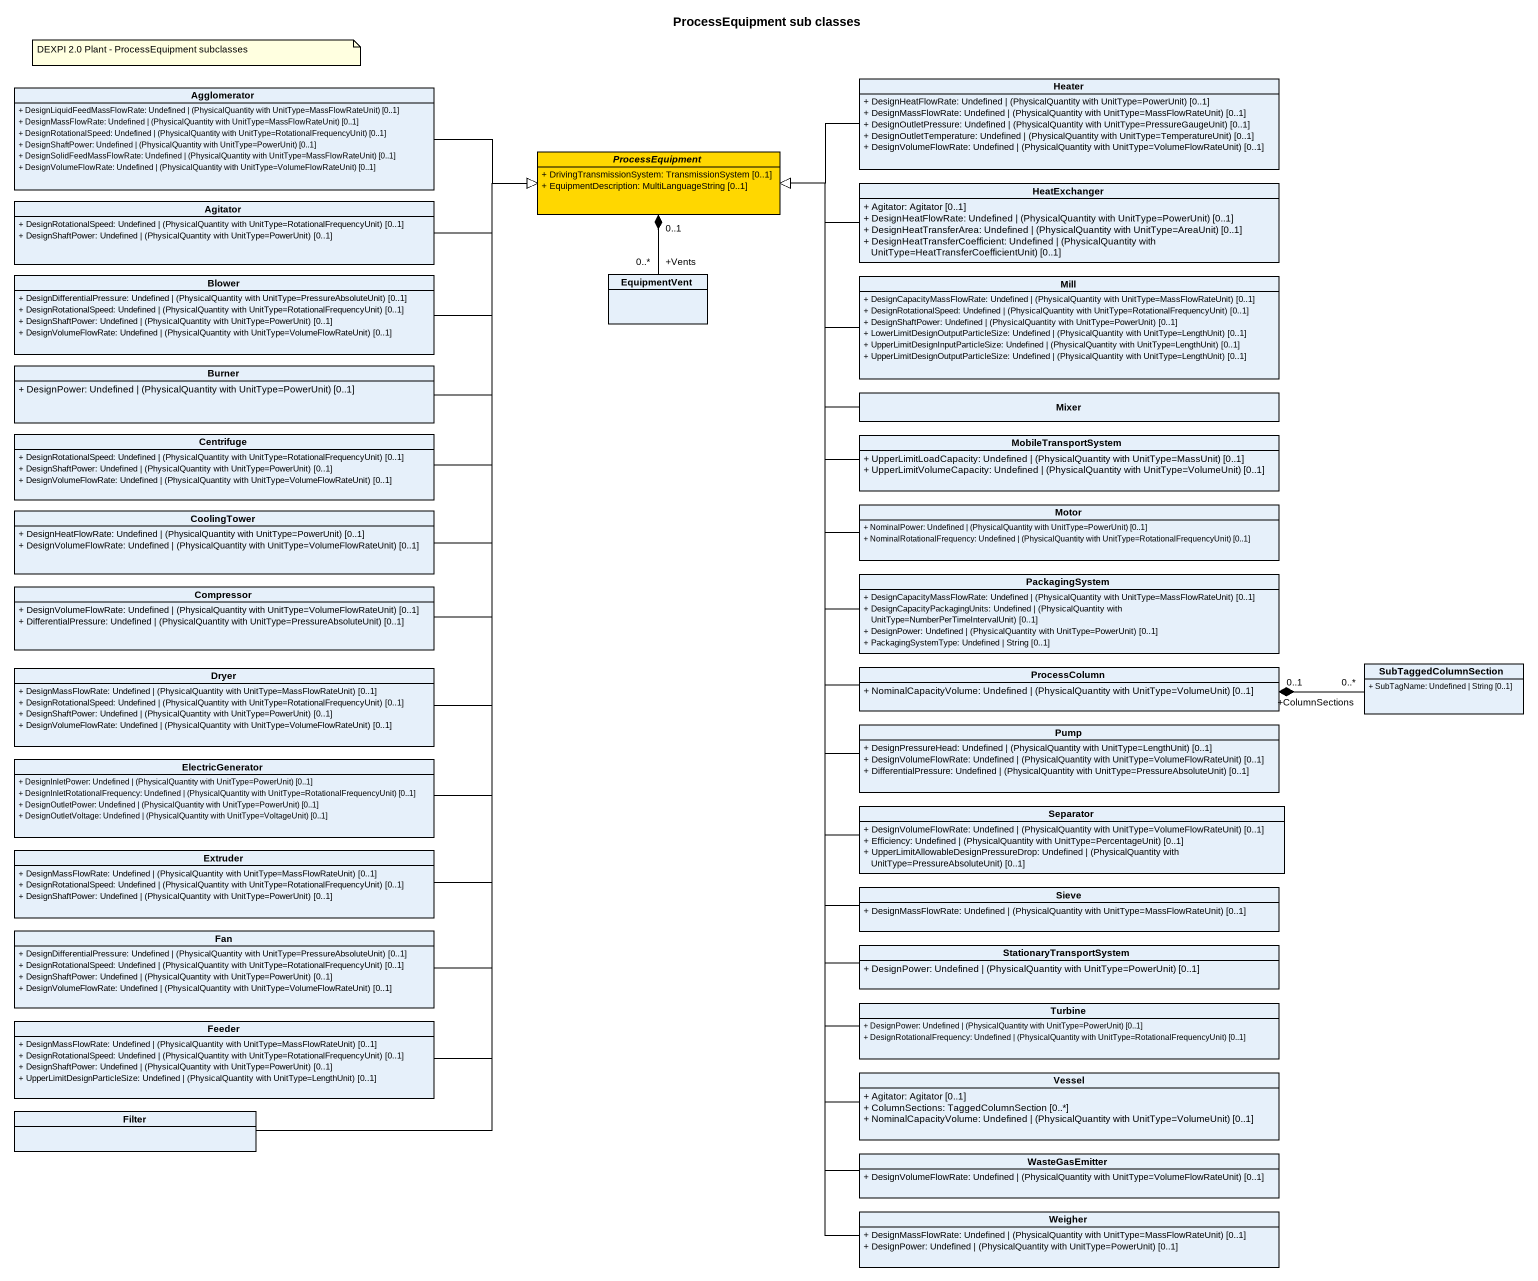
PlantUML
@startuml
title ProcessEquipment sub classes
hide circle
hide empty members
skinparam classAttributeIconSize 0
class Heater {
  {field} + DesignHeatFlowRate: Undefined | (PhysicalQuantity with UnitType=PowerUnit) [0..1]
  {field} + DesignMassFlowRate: Undefined | (PhysicalQuantity with UnitType=MassFlowRateUnit) [0..1]
  {field} + DesignOutletPressure: Undefined | (PhysicalQuantity with UnitType=PressureGaugeUnit) [0..1]
  {field} + DesignOutletTemperature: Undefined | (PhysicalQuantity with UnitType=TemperatureUnit) [0..1]
  {field} + DesignVolumeFlowRate: Undefined | (PhysicalQuantity with UnitType=VolumeFlowRateUnit) [0..1]
}
class Agglomerator {
  {field} + DesignLiquidFeedMassFlowRate: Undefined | (PhysicalQuantity with UnitType=MassFlowRateUnit) [0..1]
  {field} + DesignMassFlowRate: Undefined | (PhysicalQuantity with UnitType=MassFlowRateUnit) [0..1]
  {field} + DesignRotationalSpeed: Undefined | (PhysicalQuantity with UnitType=RotationalFrequencyUnit) [0..1]
  {field} + DesignShaftPower: Undefined | (PhysicalQuantity with UnitType=PowerUnit) [0..1]
  {field} + DesignSolidFeedMassFlowRate: Undefined | (PhysicalQuantity with UnitType=MassFlowRateUnit) [0..1]
  {field} + DesignVolumeFlowRate: Undefined | (PhysicalQuantity with UnitType=VolumeFlowRateUnit) [0..1]
}
abstract class ProcessEquipment #FFD700 {
  + DrivingTransmissionSystem: TransmissionSystem [0..1]
  + EquipmentDescription: MultiLanguageString [0..1]
}
class HeatExchanger {
  + Agitator: Agitator [0..1]
  {field} + DesignHeatFlowRate: Undefined | (PhysicalQuantity with UnitType=PowerUnit) [0..1]
  {field} + DesignHeatTransferArea: Undefined | (PhysicalQuantity with UnitType=AreaUnit) [0..1]
  {field} + DesignHeatTransferCoefficient: Undefined | (PhysicalQuantity with UnitType=HeatTransferCoefficientUnit) [0..1]
}
class Agitator {
  {field} + DesignRotationalSpeed: Undefined | (PhysicalQuantity with UnitType=RotationalFrequencyUnit) [0..1]
  {field} + DesignShaftPower: Undefined | (PhysicalQuantity with UnitType=PowerUnit) [0..1]
}
class Blower {
  {field} + DesignDifferentialPressure: Undefined | (PhysicalQuantity with UnitType=PressureAbsoluteUnit) [0..1]
  {field} + DesignRotationalSpeed: Undefined | (PhysicalQuantity with UnitType=RotationalFrequencyUnit) [0..1]
  {field} + DesignShaftPower: Undefined | (PhysicalQuantity with UnitType=PowerUnit) [0..1]
  {field} + DesignVolumeFlowRate: Undefined | (PhysicalQuantity with UnitType=VolumeFlowRateUnit) [0..1]
}
class EquipmentVent
class Mill {
  {field} + DesignCapacityMassFlowRate: Undefined | (PhysicalQuantity with UnitType=MassFlowRateUnit) [0..1]
  {field} + DesignRotationalSpeed: Undefined | (PhysicalQuantity with UnitType=RotationalFrequencyUnit) [0..1]
  {field} + DesignShaftPower: Undefined | (PhysicalQuantity with UnitType=PowerUnit) [0..1]
  {field} + LowerLimitDesignOutputParticleSize: Undefined | (PhysicalQuantity with UnitType=LengthUnit) [0..1]
  {field} + UpperLimitDesignInputParticleSize: Undefined | (PhysicalQuantity with UnitType=LengthUnit) [0..1]
  {field} + UpperLimitDesignOutputParticleSize: Undefined | (PhysicalQuantity with UnitType=LengthUnit) [0..1]
}
class Burner {
  {field} + DesignPower: Undefined | (PhysicalQuantity with UnitType=PowerUnit) [0..1]
}
class Mixer
class Centrifuge {
  {field} + DesignRotationalSpeed: Undefined | (PhysicalQuantity with UnitType=RotationalFrequencyUnit) [0..1]
  {field} + DesignShaftPower: Undefined | (PhysicalQuantity with UnitType=PowerUnit) [0..1]
  {field} + DesignVolumeFlowRate: Undefined | (PhysicalQuantity with UnitType=VolumeFlowRateUnit) [0..1]
}
class MobileTransportSystem {
  {field} + UpperLimitLoadCapacity: Undefined | (PhysicalQuantity with UnitType=MassUnit) [0..1]
  {field} + UpperLimitVolumeCapacity: Undefined | (PhysicalQuantity with UnitType=VolumeUnit) [0..1]
}
class CoolingTower {
  {field} + DesignHeatFlowRate: Undefined | (PhysicalQuantity with UnitType=PowerUnit) [0..1]
  {field} + DesignVolumeFlowRate: Undefined | (PhysicalQuantity with UnitType=VolumeFlowRateUnit) [0..1]
}
class Motor {
  {field} + NominalPower: Undefined | (PhysicalQuantity with UnitType=PowerUnit) [0..1]
  {field} + NominalRotationalFrequency: Undefined | (PhysicalQuantity with UnitType=RotationalFrequencyUnit) [0..1]
}
class Compressor {
  {field} + DesignVolumeFlowRate: Undefined | (PhysicalQuantity with UnitType=VolumeFlowRateUnit) [0..1]
  {field} + DifferentialPressure: Undefined | (PhysicalQuantity with UnitType=PressureAbsoluteUnit) [0..1]
}
class PackagingSystem {
  {field} + DesignCapacityMassFlowRate: Undefined | (PhysicalQuantity with UnitType=MassFlowRateUnit) [0..1]
  {field} + DesignCapacityPackagingUnits: Undefined | (PhysicalQuantity with UnitType=NumberPerTimeIntervalUnit) [0..1]
  {field} + DesignPower: Undefined | (PhysicalQuantity with UnitType=PowerUnit) [0..1]
  + PackagingSystemType: Undefined | String [0..1]
}
class Dryer {
  {field} + DesignMassFlowRate: Undefined | (PhysicalQuantity with UnitType=MassFlowRateUnit) [0..1]
  {field} + DesignRotationalSpeed: Undefined | (PhysicalQuantity with UnitType=RotationalFrequencyUnit) [0..1]
  {field} + DesignShaftPower: Undefined | (PhysicalQuantity with UnitType=PowerUnit) [0..1]
  {field} + DesignVolumeFlowRate: Undefined | (PhysicalQuantity with UnitType=VolumeFlowRateUnit) [0..1]
}
class ProcessColumn {
  {field} + NominalCapacityVolume: Undefined | (PhysicalQuantity with UnitType=VolumeUnit) [0..1]
}
class SubTaggedColumnSection {
  + SubTagName: Undefined | String [0..1]
}
class Pump {
  {field} + DesignPressureHead: Undefined | (PhysicalQuantity with UnitType=LengthUnit) [0..1]
  {field} + DesignVolumeFlowRate: Undefined | (PhysicalQuantity with UnitType=VolumeFlowRateUnit) [0..1]
  {field} + DifferentialPressure: Undefined | (PhysicalQuantity with UnitType=PressureAbsoluteUnit) [0..1]
}
class ElectricGenerator {
  {field} + DesignInletPower: Undefined | (PhysicalQuantity with UnitType=PowerUnit) [0..1]
  {field} + DesignInletRotationalFrequency: Undefined | (PhysicalQuantity with UnitType=RotationalFrequencyUnit) [0..1]
  {field} + DesignOutletPower: Undefined | (PhysicalQuantity with UnitType=PowerUnit) [0..1]
  {field} + DesignOutletVoltage: Undefined | (PhysicalQuantity with UnitType=VoltageUnit) [0..1]
}
class Separator {
  {field} + DesignVolumeFlowRate: Undefined | (PhysicalQuantity with UnitType=VolumeFlowRateUnit) [0..1]
  {field} + Efficiency: Undefined | (PhysicalQuantity with UnitType=PercentageUnit) [0..1]
  {field} + UpperLimitAllowableDesignPressureDrop: Undefined | (PhysicalQuantity with UnitType=PressureAbsoluteUnit) [0..1]
}
class Extruder {
  {field} + DesignMassFlowRate: Undefined | (PhysicalQuantity with UnitType=MassFlowRateUnit) [0..1]
  {field} + DesignRotationalSpeed: Undefined | (PhysicalQuantity with UnitType=RotationalFrequencyUnit) [0..1]
  {field} + DesignShaftPower: Undefined | (PhysicalQuantity with UnitType=PowerUnit) [0..1]
}
class Sieve {
  {field} + DesignMassFlowRate: Undefined | (PhysicalQuantity with UnitType=MassFlowRateUnit) [0..1]
}
class Fan {
  {field} + DesignDifferentialPressure: Undefined | (PhysicalQuantity with UnitType=PressureAbsoluteUnit) [0..1]
  {field} + DesignRotationalSpeed: Undefined | (PhysicalQuantity with UnitType=RotationalFrequencyUnit) [0..1]
  {field} + DesignShaftPower: Undefined | (PhysicalQuantity with UnitType=PowerUnit) [0..1]
  {field} + DesignVolumeFlowRate: Undefined | (PhysicalQuantity with UnitType=VolumeFlowRateUnit) [0..1]
}
class StationaryTransportSystem {
  {field} + DesignPower: Undefined | (PhysicalQuantity with UnitType=PowerUnit) [0..1]
}
class Turbine {
  {field} + DesignPower: Undefined | (PhysicalQuantity with UnitType=PowerUnit) [0..1]
  {field} + DesignRotationalFrequency: Undefined | (PhysicalQuantity with UnitType=RotationalFrequencyUnit) [0..1]
}
class Feeder {
  {field} + DesignMassFlowRate: Undefined | (PhysicalQuantity with UnitType=MassFlowRateUnit) [0..1]
  {field} + DesignRotationalSpeed: Undefined | (PhysicalQuantity with UnitType=RotationalFrequencyUnit) [0..1]
  {field} + DesignShaftPower: Undefined | (PhysicalQuantity with UnitType=PowerUnit) [0..1]
  {field} + UpperLimitDesignParticleSize: Undefined | (PhysicalQuantity with UnitType=LengthUnit) [0..1]
}
class Vessel {
  + Agitator: Agitator [0..1]
  + ColumnSections: TaggedColumnSection [0..*]
  {field} + NominalCapacityVolume: Undefined | (PhysicalQuantity with UnitType=VolumeUnit) [0..1]
}
class Filter
class WasteGasEmitter {
  {field} + DesignVolumeFlowRate: Undefined | (PhysicalQuantity with UnitType=VolumeFlowRateUnit) [0..1]
}
class Weigher {
  {field} + DesignMassFlowRate: Undefined | (PhysicalQuantity with UnitType=MassFlowRateUnit) [0..1]
  {field} + DesignPower: Undefined | (PhysicalQuantity with UnitType=PowerUnit) [0..1]
}
Heater -left-|> ProcessEquipment
Agglomerator -right-|> ProcessEquipment
ProcessEquipment "0..1" *-- "+Vents\n0..*" EquipmentVent
HeatExchanger -left-|> ProcessEquipment
Agitator -right-|> ProcessEquipment
Blower -right-|> ProcessEquipment
Mill -left-|> ProcessEquipment
Burner -right-|> ProcessEquipment
Mixer -left-|> ProcessEquipment
Centrifuge -up-|> ProcessEquipment
MobileTransportSystem -up-|> ProcessEquipment
CoolingTower -up-|> ProcessEquipment
Motor -up-|> ProcessEquipment
Compressor -up-|> ProcessEquipment
PackagingSystem -up-|> ProcessEquipment
Dryer -up-|> ProcessEquipment
ProcessColumn -up-|> ProcessEquipment
ProcessColumn "0..1" *-right- "+ColumnSections\n0..*" SubTaggedColumnSection
Pump -up-|> ProcessEquipment
ElectricGenerator -up-|> ProcessEquipment
Separator -up-|> ProcessEquipment
Extruder -up-|> ProcessEquipment
Sieve -up-|> ProcessEquipment
Fan -up-|> ProcessEquipment
StationaryTransportSystem -up-|> ProcessEquipment
Turbine -up-|> ProcessEquipment
Feeder -up-|> ProcessEquipment
Vessel -up-|> ProcessEquipment
Filter -up-|> ProcessEquipment
WasteGasEmitter -up-|> ProcessEquipment
Weigher -up-|> ProcessEquipment
note as N1
  DEXPI 2.0 Plant - ProcessEquipment subclasses
end note
@enduml
